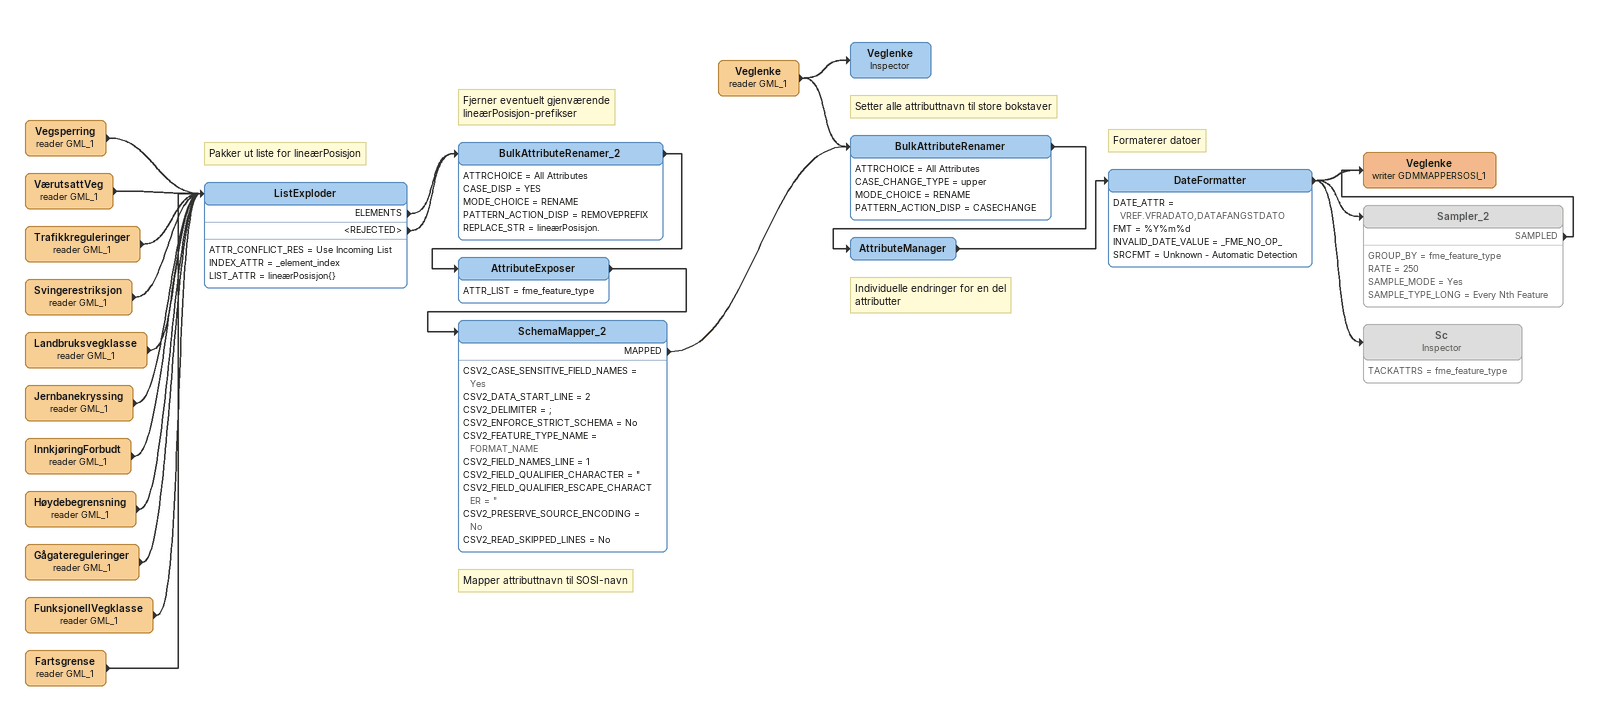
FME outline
Vegsperring (reader GML_1)
    -> ListExploder
VærutsattVeg (reader GML_1)
    -> ListExploder
Trafikkreguleringer (reader GML_1)
    -> ListExploder
Svingerestriksjon (reader GML_1)
    -> ListExploder
Landbruksvegklasse (reader GML_1)
    -> ListExploder
Jernbanekryssing (reader GML_1)
    -> ListExploder
InnkjøringForbudt (reader GML_1)
    -> ListExploder
Høydebegrensning (reader GML_1)
    -> ListExploder
Gågatereguleringer (reader GML_1)
    -> ListExploder
FunksjonellVegklasse (reader GML_1)
    -> ListExploder
Fartsgrense (reader GML_1)
    -> ListExploder
Note: Pakker ut liste for lineærPosisjon
ListExploder
    ATTR_CONFLICT_RES = Use Incoming List
    INDEX_ATTR = _element_index
    LIST_ATTR = lineærPosisjon{}
    ELEMENTS -> BulkAttributeRenamer_2
    <REJECTED> -> BulkAttributeRenamer_2
Note: Fjerner eventuelt gjenværende lineærPosisjon-prefikser
BulkAttributeRenamer_2
    ATTRCHOICE = All Attributes
    CASE_DISP = YES
    MODE_CHOICE = RENAME
    PATTERN_ACTION_DISP = REMOVEPREFIX
    REPLACE_STR = lineærPosisjon.
    -> AttributeExposer
AttributeExposer
    ATTR_LIST = fme_feature_type
    -> SchemaMapper_2
Note: Mapper attributtnavn til SOSI-navn
SchemaMapper_2
    CSV2_CASE_SENSITIVE_FIELD_NAMES = Yes
    CSV2_DATA_START_LINE = 2
    CSV2_DELIMITER = ;
    CSV2_ENFORCE_STRICT_SCHEMA = No
    CSV2_FEATURE_TYPE_NAME = FORMAT_NAME
    CSV2_FIELD_NAMES_LINE = 1
    CSV2_FIELD_QUALIFIER_CHARACTER = "
    CSV2_FIELD_QUALIFIER_ESCAPE_CHARACTER = "
    CSV2_PRESERVE_SOURCE_ENCODING = No
    CSV2_READ_SKIPPED_LINES = No
    MAPPED -> BulkAttributeRenamer
Veglenke (reader GML_1)
    -> Veglenke
    -> BulkAttributeRenamer
Veglenke: Inspector
Note: Setter alle attributtnavn til store bokstaver
BulkAttributeRenamer
    ATTRCHOICE = All Attributes
    CASE_CHANGE_TYPE = upper
    MODE_CHOICE = RENAME
    PATTERN_ACTION_DISP = CASECHANGE
    -> AttributeManager
Note: Individuelle endringer for en del attributter
AttributeManager
    -> DateFormatter
Note: Formaterer datoer
DateFormatter
    DATE_ATTR = VREF.VFRADATO,DATAFANGSTDATO
    FMT = %Y%m%d
    INVALID_DATE_VALUE = _FME_NO_OP_
    SRCFMT = Unknown - Automatic Detection
    -> Sampler_2
    -> Veglenke (writer GDMMAPPERSOSI_1)
    -> Sc
Sampler_2 [off]
    GROUP_BY = fme_feature_type
    RATE = 250
    SAMPLE_MODE = Yes
    SAMPLE_TYPE_LONG = Every Nth Feature
    SAMPLED -> Veglenke (writer GDMMAPPERSOSI_1)
Veglenke (writer GDMMAPPERSOSI_1)
Sc: Inspector [off]
    TACKATTRS = fme_feature_type
